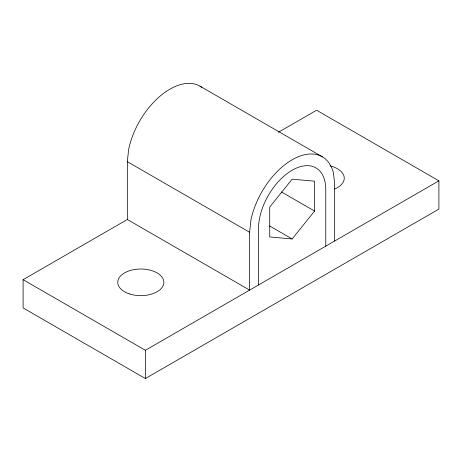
<?xml version="1.0" encoding="UTF-8"?>
<svg xmlns="http://www.w3.org/2000/svg" width="462" height="462" viewBox="0 0 462 462"><rect width="100%" height="100%" fill="white"/><g stroke="black" fill="none" stroke-linecap="round" stroke-linejoin="round"><path stroke-width="0.69" d="M334.667 241.008L334.667 183.171L333.368 172.522A60.355 34.846 -60 0 0 292.146 159.794A60.355 34.846 -60 0 0 250.924 220.12L249.624 232.27L249.624 290.107L127.333 219.502L127.333 161.665L128.632 149.515A60.355 34.846 -60 0 1 160.054 96.165A60.355 34.846 -60 0 1 201.79 87.341M292.146 238.97L314.57 211.076L314.57 181.179L292.146 179.181L269.727 207.068L269.727 236.966L292.146 238.97L269.687 225.999M278.534 132.207L316.609 110.227L438.9 180.833L438.9 209.072L145.391 378.528L23.1 307.923L23.1 279.677L127.333 219.502M23.1 279.677L145.391 350.288L438.9 180.833M200.029 86.198L322.326 156.803M281.497 191.984L314.57 211.076M127.333 161.665L249.624 232.27M325.779 246.142L325.779 189.657A47.563 27.46 -60 0 0 292.146 170.241A47.563 27.46 -60 0 0 258.518 228.488L258.518 284.973M145.391 350.288L145.391 378.528M330.018 165.887A23.06 13.311 0 0 1 344.103 176.663A23.06 13.311 0 0 1 334.621 189.01M129.279 293.855A23.06 13.311 0 0 0 163.866 282.328A23.06 13.311 0 0 0 129.279 270.796A23.06 13.311 0 0 0 129.279 293.855"/></g></svg>
